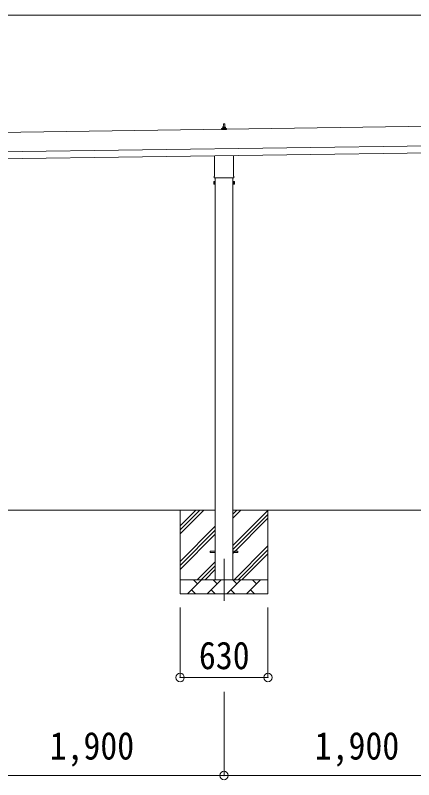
# Model space of a CAD drawing. Units: millimetres at full size, sheet at 1:60. Extents: x -16864 to 16864, y -11640 to 11640.
# Drawn here: x 2144 to 5000, y -8625 to -3151 of the extents above; entities that cross this region are included whole.
import ezdxf
from ezdxf.enums import TextEntityAlignment as Align

# ---------------------------------------------------------------- set-up
doc = ezdxf.new("R2010")
doc.units = ezdxf.units.MM
doc.header["$LTSCALE"] = 60
doc.header["$PDMODE"] = 32
doc.header["$PDSIZE"] = 60
doc.linetypes.add('CHAIN1', pattern=[8, 5, -1, 1, -1])
for name, color, linetype, lineweight in [('0-1_Defpoints', 7, 'CHAIN1', 9), ('0-2_TEXT1', 4, 'Continuous', 9), ('0-3_SHAPE', 7, 'Continuous', 9), ('0-8_TABLE1', 6, 'Continuous', 9)]:
    doc.layers.add(name, color=color, linetype=linetype, lineweight=lineweight)
doc.styles.add('ＭＳ ゴシック', font='')
doc.styles.get('ＭＳ ゴシック').set_extended_font_data('MS Gothic')

msp = doc.modelspace()

# ---------------------------------------------------------------- linework, layer by layer
at = {"layer": '0-1_Defpoints'}
msp.add_line((3640.59, -7043.97), (3640.59, -7392.97), dxfattribs=at)
at = {"layer": '0-2_TEXT1'}
for p, q in [((6480.66, -3926.28), (850.19, -4006.72)), ((3634.9, -3954), (3635.62, -3930.48)), ((3636.62, -3929.5), (3645.17, -3929.5)), ((3646.17, -3930.48), (3646.9, -3954)), ((3622.65, -3969.5), (3622.65, -3961.79)), ((3659.15, -3969.5), (3622.65, -3969.5)), ((3623.03, -3961), (3658.76, -3961)), ((3623.41, -3960.82), (3630.13, -3959.19)), ((3630.51, -3959), (3651.28, -3959)), ((3630.9, -3958.22), (3630.9, -3954)), ((3631.9, -3954), (3649.9, -3954)), ((3650.9, -3958.22), (3650.9, -3954)), ((3658.38, -3960.82), (3651.66, -3959.19)), ((3659.15, -3969.5), (3659.15, -3961.79)), ((852.19, -4146.7), (6482.66, -4066.27)), ((852.91, -4196.7), (6483.37, -4116.26)), ((3572.29, -4303.49), (3572.29, -4157.85)), ((3708.89, -4155.9), (3708.89, -4303.49)), ((3570.59, -4312.26), (3570.59, -4306.76)), ((3708.53, -4315.76), (3572.65, -4315.76)), ((3578.09, -4315.76), (3578.09, -7193.97)), ((3703.09, -7193.97), (3703.09, -4315.76)), ((3710.59, -4306.76), (3710.59, -4312.26)), ((3566.59, -4341.76), (3567.35, -4340.45)), ((3566.59, -4341.76), (3566.59, -4358.76)), ((3566.59, -4358.76), (3567.35, -4360.08)), ((3573.59, -4345.35), (3567.35, -4345.35)), ((3573.59, -4355.17), (3567.35, -4355.17)), ((3573.59, -4360.08), (3567.35, -4360.08)), ((3576.09, -4359.46), (3573.59, -4359.46)), ((3705.09, -4359.46), (3707.59, -4359.46)), ((3707.59, -4345.35), (3713.83, -4345.35)), ((3707.59, -4355.17), (3713.83, -4355.17)), ((3707.59, -4360.08), (3713.83, -4360.08)), ((3714.59, -4341.76), (3713.83, -4340.45)), ((3714.59, -4358.76), (3713.83, -4360.08)), ((3714.59, -4341.76), (3714.59, -4358.76)), ((3540.59, -6989.47), (3578.09, -6989.47)), ((3540.59, -6998.47), (3540.59, -6989.47)), ((3540.59, -6989.47), (3578.09, -6989.47)), ((3540.59, -6998.47), (3540.59, -6989.47)), ((3540.59, -6998.47), (3578.09, -6998.47)), ((3540.59, -6998.47), (3578.09, -6998.47)), ((3703.09, -6989.47), (3740.59, -6989.47)), ((3703.09, -6989.47), (3740.59, -6989.47)), ((3703.09, -6998.47), (3740.59, -6998.47)), ((3703.09, -6998.47), (3740.59, -6998.47)), ((3740.59, -6998.47), (3740.59, -6989.47)), ((3740.59, -6998.47), (3740.59, -6989.47))]:
    msp.add_line(p, q, dxfattribs=at)
for points in [[(3573.59, -4360.08), (3573.59, -4340.45), (3567.35, -4340.45)], [(3573.59, -4359.46), (3573.59, -4341.06), (3576.09, -4341.06)], [(3707.59, -4359.46), (3707.59, -4341.06), (3705.09, -4341.06)], [(3707.59, -4360.08), (3707.59, -4340.45), (3713.83, -4340.45)]]:
    msp.add_lwpolyline(points, dxfattribs=at)
for points in [[(3576.09, -4360.76), (3576.09, -4339.76), (3578.09, -4339.76), (3578.09, -4360.76)], [(3705.09, -4360.76), (3705.09, -4339.76), (3703.09, -4339.76), (3703.09, -4360.76)]]:
    msp.add_lwpolyline(points, close=True, dxfattribs=at)
for centre, radius, start, end in [((3636.62, -3930.5), 1, 90, 178.60509), ((3645.17, -3930.5), 1, 1.39491, 90), ((3623.65, -3961.79), 1, 103.62699, 180), ((3629.9, -3958.22), 1, 283.62699, 0), ((3634.98, -3954.64), 4.13, 90, 171.17633), ((3631.9, -3955), 1, 90, 180), ((3644.23, -3954), 4.83, 133.60282, 180), ((3637.56, -3954), 4.83, 0, 46.39718), ((3646.81, -3954.64), 4.13, 8.82367, 90), ((3649.9, -3955), 1, 0, 90), ((3651.9, -3958.22), 1, 180, 256.37301), ((3658.15, -3961.79), 1, 0, 76.37301), ((3574.59, -4306.76), 4, 125.09963, 180), ((3574.59, -4312.26), 4, 180, 194.47751), ((3574.59, -4312.26), 4, 194.47751, 241.04498), ((3706.59, -4312.26), 4, 298.95502, 345.52249), ((3706.59, -4306.76), 4, 0, 54.90037), ((3706.59, -4312.26), 4, 345.52249, 0), ((3570.93, -4342.9), 4.34, 145.61575, 214.38425), ((3582.83, -4350.26), 16.24, 162.41205, 197.58795), ((3570.93, -4357.62), 4.34, 145.61575, 214.38425), ((3710.24, -4342.9), 4.34, 325.61575, 34.38425), ((3698.35, -4350.26), 16.24, 342.41205, 17.58795), ((3710.24, -4357.62), 4.34, 325.61575, 34.38425)]:
    msp.add_arc(centre, radius, start, end, dxfattribs=at)
at = {"layer": '0-3_SHAPE'}
for p, q in [((3578.09, -6693.97), (1803.09, -6693.97)), ((3325.59, -6693.97), (3325.59, -7293.97)), ((3325.59, -6807.46), (3439.07, -6693.97)), ((3325.59, -6835.74), (3467.36, -6693.97)), ((3325.59, -6864.03), (3495.64, -6693.97)), ((5478.09, -6693.97), (3703.09, -6693.97)), ((3703.09, -6722.8), (3731.91, -6693.97)), ((3703.09, -6751.08), (3760.2, -6693.97)), ((3703.09, -6949.07), (3955.59, -6696.57)), ((3703.09, -6977.36), (3955.59, -6724.86)), ((3955.59, -6693.97), (3955.59, -7293.97)), ((3703.09, -7005.64), (3955.59, -6753.14)), ((3325.59, -7062.02), (3578.09, -6809.52)), ((3325.59, -7090.3), (3578.09, -6837.8)), ((3325.59, -7118.58), (3578.09, -6866.08)), ((3712.75, -7193.97), (3955.59, -6951.13)), ((3741.03, -7193.97), (3955.59, -6979.42)), ((3769.31, -7193.97), (3955.59, -7007.7)), ((3448.19, -7193.97), (3578.09, -7064.07)), ((3476.47, -7193.97), (3578.09, -7092.36)), ((3504.76, -7193.97), (3578.09, -7120.64)), ((3325.59, -7193.97), (3955.59, -7193.97)), ((3378.46, -7293.97), (3478.46, -7193.97)), ((3449.9, -7222.53), (3421.35, -7193.97)), ((3519.88, -7293.97), (3619.88, -7193.97)), ((3591.32, -7222.53), (3562.77, -7193.97)), ((3661.3, -7293.97), (3761.3, -7193.97)), ((3732.75, -7222.53), (3704.19, -7193.97)), ((3802.72, -7293.97), (3902.72, -7193.97)), ((3874.17, -7222.53), (3845.61, -7193.97)), ((3407.01, -7265.42), (3435.56, -7293.97)), ((3548.43, -7265.42), (3576.98, -7293.97)), ((3689.85, -7265.42), (3718.41, -7293.97)), ((3831.27, -7265.42), (3859.83, -7293.97)), ((3955.59, -7293.97), (3325.59, -7293.97))]:
    msp.add_line(p, q, dxfattribs=at)
at = {"layer": '0-8_TABLE1'}
for p, q in [((12166.59, -3151.34), (817.59, -3151.34)), ((3325.59, -7892.97), (3325.59, -7392.97)), ((3955.59, -7892.97), (3955.59, -7392.97)), ((3325.59, -7892.97), (3955.59, -7892.97)), ((3640.59, -8594.97), (3640.59, -7994.97)), ((3640.59, -8594.97), (1740.59, -8594.97)), ((5540.59, -8594.97), (3640.59, -8594.97))]:
    msp.add_line(p, q, dxfattribs=at)
for p in [(3325.59, -7892.97), (3955.59, -7892.97), (3640.59, -8594.97)]:
    msp.add_point(p, dxfattribs=at)

# ---------------------------------------------------------------- texts
at = {"layer": '0-8_TABLE1', "color": 7, "style": 'ＭＳ ゴシック', "width": 0.9}
for s, p in [('630', (3460.59, -7892.97)), ('1,900', (2390.59, -8539.97)), ('1,900', (4290.59, -8539.97))]:
    msp.add_text(s, height=197.9, dxfattribs=at).set_placement(p, align=Align.BOTTOM_LEFT)

doc.saveas('drawing.dxf')
